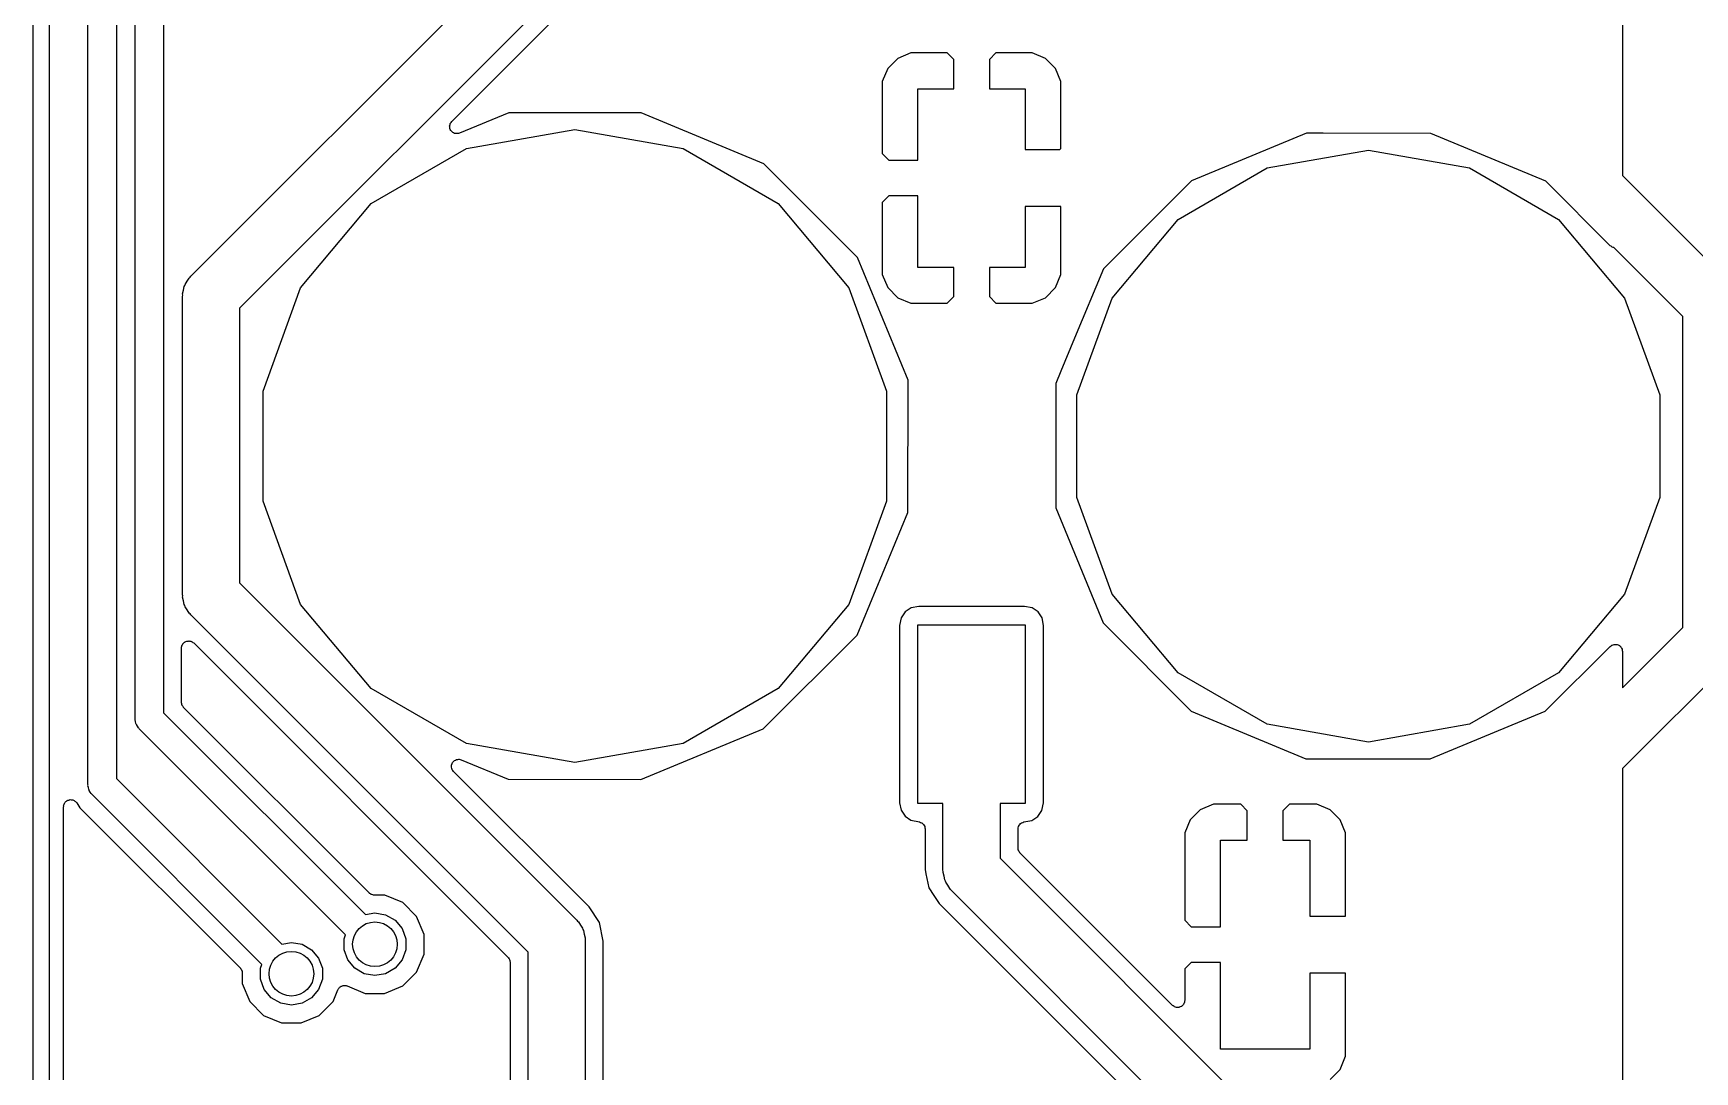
# Model space of a CAD drawing. Extents: x 51 to 137, y -158 to -25.
# Drawn here: x 50.69 to 74.31, y -82.95 to -68.18 of the extents above; entities that cross this region are included whole.
import ezdxf

# ---------------------------------------------------------------- set-up
doc = ezdxf.new("R2010")
doc.units = 0
doc.header["$MEASUREMENT"] = 0
doc.layers.add('BLACK', color=7, linetype='CONTINUOUS')

msp = doc.modelspace()

# ---------------------------------------------------------------- linework, layer by layer
at = {"layer": 'Black'}
for p, q in [((50.6857, -119.921), (50.6857, -28.1813)), ((50.9143, -28.1913), (50.9143, -119.916)), ((51.4631, -78.8615), (51.4631, -53.1313)), ((51.8695, -53.2155), (51.8695, -78.7773)), ((73.279, -53.8328), (73.279, -70.205)), ((52.1332, -77.9255), (52.1332, -55.0012)), ((52.5396, -55.2044), (52.5396, -77.8413)), ((52.9267, -71.6367), (68.0337, -56.5298)), ((68.7275, -56.9855), (53.6205, -72.0924)), ((56.6352, -69.4369), (68.9, -57.1721)), ((63.1628, -68.4632), (62.976, -68.5405)), ((63.6789, -68.4632), (63.1628, -68.4632)), ((63.7718, -68.5561), (63.6789, -68.4632)), ((64.3727, -68.4632), (64.2798, -68.5561)), ((64.8888, -68.4632), (64.3727, -68.4632)), ((65.0756, -68.5405), (64.8888, -68.4632)), ((62.8331, -68.6834), (62.7558, -68.8702)), ((62.976, -68.5405), (62.8331, -68.6834)), ((63.7718, -68.9712), (63.7718, -68.5561)), ((64.2798, -68.5561), (64.2798, -68.9712)), ((65.2185, -68.6834), (65.0756, -68.5405)), ((65.2958, -68.8702), (65.2185, -68.6834)), ((62.7558, -68.8702), (62.7558, -69.8943)), ((63.2638, -69.9872), (63.2638, -68.9712)), ((63.2638, -68.9712), (63.7718, -68.9712)), ((64.2798, -68.9712), (64.7878, -68.9712)), ((64.7878, -68.9712), (64.7878, -69.8348)), ((65.2958, -69.8192), (65.2958, -68.8702)), ((56.6264, -69.4496), (56.6352, -69.4369)), ((57.4463, -69.3133), (56.7458, -69.6027)), ((59.3308, -69.3149), (57.4463, -69.3133)), ((61.0713, -70.0376), (59.3308, -69.3149)), ((56.6058, -69.4999), (56.6064, -69.4977)), ((56.6072, -69.5153), (56.6058, -69.4999)), ((56.6063, -69.4954), (56.611, -69.4807)), ((56.6064, -69.4977), (56.6063, -69.4954)), ((56.6078, -69.5307), (56.6072, -69.5153)), ((56.6087, -69.5328), (56.6078, -69.5307)), ((56.6089, -69.5351), (56.6087, -69.5328)), ((56.6154, -69.5491), (56.6089, -69.5351)), ((56.611, -69.4807), (56.615, -69.4659)), ((56.615, -69.4659), (56.6163, -69.464)), ((56.6213, -69.5633), (56.6154, -69.5491)), ((56.6163, -69.464), (56.617, -69.4618)), ((56.617, -69.4618), (56.6264, -69.4496)), ((56.6228, -69.565), (56.6213, -69.5633)), ((56.6238, -69.5671), (56.6228, -69.565)), ((56.6347, -69.578), (56.6238, -69.5671)), ((56.6451, -69.5893), (56.6347, -69.578)), ((56.6471, -69.5904), (56.6451, -69.5893)), ((56.6488, -69.592), (56.6471, -69.5904)), ((56.6627, -69.5985), (56.6488, -69.592)), ((56.6764, -69.6057), (56.6627, -69.5985)), ((56.6787, -69.606), (56.6764, -69.6057)), ((56.6807, -69.6069), (56.6787, -69.606)), ((56.6961, -69.6083), (56.6807, -69.6069)), ((56.7114, -69.6103), (56.6961, -69.6083)), ((56.7136, -69.6098), (56.7114, -69.6103)), ((56.7159, -69.61), (56.7136, -69.6098)), ((56.7308, -69.606), (56.7159, -69.61)), ((56.7458, -69.6027), (56.7308, -69.606)), ((56.8452, -69.8224), (58.3844, -69.551)), ((58.3844, -69.551), (59.9236, -69.8224)), ((68.7868, -69.6054), (67.1525, -70.2807)), ((68.9233, -69.6055), (68.7868, -69.6054)), ((69.0248, -69.6056), (68.9233, -69.6055)), ((70.5551, -69.607), (69.0248, -69.6056)), ((72.1883, -70.2851), (70.5551, -69.607)), ((55.4917, -70.6038), (56.8452, -69.8224)), ((59.9236, -69.8224), (61.2771, -70.6038)), ((62.7558, -69.8943), (62.8487, -69.9872)), ((64.7878, -69.8348), (65.2802, -69.8348)), ((65.2802, -69.8348), (65.2958, -69.8192)), ((68.2282, -70.0979), (69.6671, -69.8442)), ((69.6671, -69.8442), (71.106, -70.0979)), ((62.4027, -71.3714), (61.0713, -70.0376)), ((62.8487, -69.9872), (63.2638, -69.9872)), ((66.9629, -70.8284), (68.2282, -70.0979)), ((71.106, -70.0979), (72.3713, -70.8284)), ((67.1525, -70.2807), (65.901, -71.53)), ((73.1055, -71.2039), (72.1883, -70.2851)), ((73.279, -70.205), (74.8294, -71.7553)), ((54.4871, -71.8011), (55.4917, -70.6038)), ((61.2771, -70.6038), (62.2817, -71.8011)), ((62.8487, -70.4952), (62.7558, -70.5881)), ((62.7558, -70.5881), (62.7558, -71.6122)), ((63.2638, -70.4952), (62.8487, -70.4952)), ((63.2638, -71.5112), (63.2638, -70.4952)), ((64.7878, -70.6476), (64.7878, -71.5112)), ((65.2958, -70.6476), (64.7878, -70.6476)), ((65.2958, -71.6122), (65.2958, -70.6476)), ((66.0237, -71.9477), (66.9629, -70.8284)), ((72.3713, -70.8284), (73.3105, -71.9477)), ((73.1164, -71.2116), (73.1055, -71.2039)), ((73.1266, -71.2201), (73.1164, -71.2116)), ((73.1308, -71.2217), (73.1266, -71.2201)), ((73.1344, -71.2242), (73.1308, -71.2217)), ((73.1472, -71.2277), (73.1344, -71.2242)), ((73.1551, -71.2305), (73.1472, -71.2277)), ((74.1356, -72.211), (73.1551, -71.2305)), ((63.1223, -73.1131), (62.4027, -71.3714)), ((63.7718, -71.5112), (63.2638, -71.5112)), ((63.7718, -71.9263), (63.7718, -71.5112)), ((64.7878, -71.5112), (64.2798, -71.5112)), ((64.2798, -71.5112), (64.2798, -71.9263)), ((65.901, -71.53), (65.4912, -72.5169)), ((52.823, -71.8374), (52.8322, -71.7851)), ((52.8322, -71.7851), (52.8411, -71.7696)), ((52.8411, -71.7696), (52.8458, -71.7523)), ((52.8458, -71.7523), (52.8762, -71.7089)), ((52.8762, -71.7089), (52.9028, -71.6629)), ((52.9028, -71.6629), (52.9165, -71.6514)), ((52.9165, -71.6514), (52.9267, -71.6367)), ((53.9525, -73.2697), (54.4871, -71.8011)), ((62.2817, -71.8011), (62.8163, -73.2697)), ((62.7558, -71.6122), (62.8331, -71.799)), ((62.8331, -71.799), (62.976, -71.9419)), ((65.0756, -71.9419), (65.2185, -71.799)), ((65.2185, -71.799), (65.2958, -71.6122)), ((52.8077, -71.9241), (52.8108, -71.9065)), ((52.8077, -76.1636), (52.8077, -71.9241)), ((52.8092, -71.8887), (52.823, -71.8374)), ((52.8108, -71.9065), (52.8092, -71.8887)), ((62.976, -71.9419), (63.1628, -72.0192)), ((63.1628, -72.0192), (63.6789, -72.0192)), ((63.6789, -72.0192), (63.7718, -71.9263)), ((64.2798, -71.9263), (64.3727, -72.0192)), ((64.3727, -72.0192), (64.8888, -72.0192)), ((64.8888, -72.0192), (65.0756, -71.9419)), ((65.524, -73.3207), (66.0237, -71.9477)), ((73.3105, -71.9477), (73.8102, -73.3207)), ((53.6205, -72.0924), (53.6205, -75.9953)), ((74.1356, -76.6309), (74.1356, -72.211)), ((65.4912, -72.5169), (65.2958, -72.9875)), ((65.4912, -72.5169), (65.4912, -72.5169)), ((65.4912, -72.5169), (65.4912, -72.5169)), ((65.2958, -72.9875), (65.2229, -73.1632)), ((63.1207, -74.9976), (63.1223, -73.1131)), ((65.2229, -73.1632), (65.2213, -74.9315)), ((53.9525, -74.8327), (53.9525, -73.2697)), ((62.8163, -73.2697), (62.8163, -74.8327)), ((65.524, -74.7817), (65.524, -73.3207)), ((73.8102, -73.3207), (73.8102, -74.7817)), ((54.4871, -76.3013), (53.9525, -74.8327)), ((62.8163, -74.8327), (62.2817, -76.3013)), ((66.0237, -76.1547), (65.524, -74.7817)), ((73.8102, -74.7817), (73.3105, -76.1547)), ((62.398, -76.7381), (63.1207, -74.9976)), ((65.2213, -74.9315), (65.8966, -76.5658)), ((53.6205, -75.9953), (58.415, -80.7897)), ((52.8108, -76.1812), (52.8077, -76.1636)), ((52.8092, -76.199), (52.8108, -76.1812)), ((52.823, -76.2503), (52.8092, -76.199)), ((52.8322, -76.3026), (52.823, -76.2503)), ((66.9629, -77.274), (66.0237, -76.1547)), ((73.3105, -76.1547), (72.3713, -77.274)), ((52.8411, -76.3181), (52.8322, -76.3026)), ((52.8458, -76.3354), (52.8411, -76.3181)), ((52.8762, -76.3788), (52.8458, -76.3354)), ((52.9028, -76.4248), (52.8762, -76.3788)), ((52.9165, -76.4363), (52.9028, -76.4248)), ((52.9267, -76.451), (52.9165, -76.4363)), ((57.7212, -81.2454), (52.9267, -76.451)), ((55.4917, -77.4986), (54.4871, -76.3013)), ((62.2817, -76.3013), (61.2771, -77.4986)), ((63.0249, -76.4914), (63.0028, -76.6013)), ((63.0819, -76.407), (63.0249, -76.4914)), ((63.1672, -76.3509), (63.0819, -76.407)), ((63.2736, -76.3302), (63.1672, -76.3509)), ((64.7777, -76.3302), (63.2736, -76.3302)), ((64.8876, -76.3523), (64.7777, -76.3302)), ((64.972, -76.4093), (64.8876, -76.3523)), ((65.0281, -76.4946), (64.972, -76.4093)), ((65.0488, -76.601), (65.0281, -76.4946)), ((61.0642, -78.0695), (62.398, -76.7381)), ((63.0028, -76.6013), (63.0028, -79.1214)), ((63.2638, -79.1312), (63.2638, -76.5912)), ((63.2638, -76.5912), (64.7878, -76.5912)), ((64.7878, -76.5912), (64.7878, -79.1312)), ((65.0488, -79.1211), (65.0488, -76.601)), ((65.8966, -76.5658), (67.1459, -77.8173)), ((73.279, -77.4875), (74.1356, -76.6309)), ((52.7936, -76.9223), (52.7959, -76.9093)), ((52.7936, -77.694), (52.7936, -76.9223)), ((52.7959, -76.9093), (52.7971, -76.896)), ((52.7971, -76.896), (52.7989, -76.892)), ((52.7989, -76.892), (52.7997, -76.8876)), ((52.7997, -76.8876), (52.8064, -76.8761)), ((52.8064, -76.8761), (52.812, -76.8641)), ((52.812, -76.8641), (52.8151, -76.8609)), ((52.8151, -76.8609), (52.8174, -76.857)), ((52.8174, -76.857), (52.8275, -76.8485)), ((52.8275, -76.8485), (52.8369, -76.8391)), ((52.8369, -76.8391), (52.841, -76.8372)), ((52.841, -76.8372), (52.8444, -76.8343)), ((52.8444, -76.8343), (52.8569, -76.8298)), ((52.8569, -76.8298), (52.8689, -76.8242)), ((52.8689, -76.8242), (52.8734, -76.8238)), ((52.8734, -76.8238), (52.8776, -76.8223)), ((52.8776, -76.8223), (52.8908, -76.8223)), ((52.8908, -76.8223), (52.9041, -76.8211)), ((52.9041, -76.8211), (52.9084, -76.8223)), ((52.9084, -76.8223), (52.9128, -76.8223)), ((52.9128, -76.8223), (52.9253, -76.8268)), ((52.9253, -76.8268), (52.9381, -76.8302)), ((52.9381, -76.8302), (52.9418, -76.8328)), ((52.9418, -76.8328), (52.946, -76.8343)), ((52.946, -76.8343), (52.9562, -76.8429)), ((52.9562, -76.8429), (52.967, -76.8505)), ((52.967, -76.8505), (57.4374, -81.3209)), ((72.1817, -77.8217), (73.1056, -76.8994)), ((73.1056, -76.8994), (73.1165, -76.8918)), ((73.1165, -76.8918), (73.1266, -76.8833)), ((73.1266, -76.8833), (73.1308, -76.8817)), ((73.1308, -76.8817), (73.1345, -76.8792)), ((73.1345, -76.8792), (73.1473, -76.8757)), ((73.1473, -76.8757), (73.1598, -76.8712)), ((73.1598, -76.8712), (73.1643, -76.8712)), ((73.1643, -76.8712), (73.1686, -76.8701)), ((73.1686, -76.8701), (73.1818, -76.8712)), ((73.1818, -76.8712), (73.195, -76.8712)), ((73.195, -76.8712), (73.1993, -76.8728)), ((73.1993, -76.8728), (73.2038, -76.8732)), ((73.2038, -76.8732), (73.2158, -76.8788)), ((73.2158, -76.8788), (73.2282, -76.8833)), ((73.2282, -76.8833), (73.2317, -76.8862)), ((73.2317, -76.8862), (73.2357, -76.8881)), ((73.2357, -76.8881), (73.2451, -76.8975)), ((73.2451, -76.8975), (73.2552, -76.906)), ((73.2552, -76.906), (73.2575, -76.9099)), ((73.2575, -76.9099), (73.2607, -76.9131)), ((73.2607, -76.9131), (73.2663, -76.9251)), ((73.2663, -76.9251), (73.2729, -76.9365)), ((73.2729, -76.9365), (73.2737, -76.941)), ((73.2737, -76.941), (73.2756, -76.9451)), ((73.2756, -76.9451), (73.2767, -76.9582)), ((73.2767, -76.9582), (73.279, -76.9713)), ((73.279, -76.9713), (73.279, -77.4875)), ((74.8294, -77.0866), (73.279, -78.6369)), ((68.2282, -78.0045), (66.9629, -77.274)), ((72.3713, -77.274), (71.106, -78.0045)), ((52.7944, -77.6984), (52.7936, -77.694)), ((52.794, -77.7029), (52.7944, -77.6984)), ((52.7974, -77.7157), (52.794, -77.7029)), ((56.8452, -78.28), (55.4917, -77.4986)), ((61.2771, -77.4986), (59.9236, -78.28)), ((52.1348, -77.9343), (52.1332, -77.9255)), ((52.134, -77.9432), (52.1348, -77.9343)), ((52.1408, -77.9688), (52.134, -77.9432)), ((52.5396, -77.8413), (55.4084, -80.7101)), ((52.7997, -77.7288), (52.7974, -77.7157)), ((52.802, -77.7327), (52.7997, -77.7288)), ((52.8031, -77.737), (52.802, -77.7327)), ((52.8107, -77.7478), (52.8031, -77.737)), ((52.8174, -77.7593), (52.8107, -77.7478)), ((52.8208, -77.7622), (52.8174, -77.7593)), ((52.8234, -77.7659), (52.8208, -77.7622)), ((55.4617, -80.4042), (52.8234, -77.7659)), ((67.1459, -77.8173), (68.7791, -78.4954)), ((70.5474, -78.497), (72.1817, -77.8217)), ((52.1455, -77.995), (52.1408, -77.9688)), ((52.1499, -78.0027), (52.1455, -77.995)), ((52.1522, -78.0114), (52.1499, -78.0027)), ((52.1675, -78.0331), (52.1522, -78.0114)), ((52.1807, -78.0561), (52.1675, -78.0331)), ((52.1876, -78.0619), (52.1807, -78.0561)), ((52.1927, -78.0692), (52.1876, -78.0619)), ((55.1239, -81.0003), (52.1927, -78.0692)), ((59.3225, -78.7891), (61.0642, -78.0695)), ((69.6671, -78.2582), (68.2282, -78.0045)), ((71.106, -78.0045), (69.6671, -78.2582)), ((58.3844, -78.5514), (56.8452, -78.28)), ((59.9236, -78.28), (58.3844, -78.5514)), ((56.6316, -78.6135), (56.6329, -78.5981)), ((56.6321, -78.6156), (56.6316, -78.6135)), ((56.632, -78.6178), (56.6321, -78.6156)), ((56.6367, -78.6326), (56.632, -78.6178)), ((56.6329, -78.5981), (56.6336, -78.5826)), ((56.6336, -78.5826), (56.6345, -78.5806)), ((56.6345, -78.5806), (56.6347, -78.5784)), ((56.6347, -78.5784), (56.6412, -78.5643)), ((56.6407, -78.6476), (56.6367, -78.6326)), ((56.642, -78.6494), (56.6407, -78.6476)), ((56.6412, -78.5643), (56.6471, -78.55)), ((56.6426, -78.6515), (56.642, -78.6494)), ((56.6521, -78.6638), (56.6426, -78.6515)), ((56.6471, -78.55), (56.6486, -78.5484)), ((56.6486, -78.5484), (56.6496, -78.5464)), ((56.6496, -78.5464), (56.6605, -78.5354)), ((56.6605, -78.5354), (56.671, -78.524)), ((56.671, -78.524), (56.673, -78.523)), ((56.673, -78.523), (56.6745, -78.5214)), ((56.6745, -78.5214), (56.6886, -78.5149)), ((56.6886, -78.5149), (56.7023, -78.5077)), ((56.7023, -78.5077), (56.7045, -78.5074)), ((56.7045, -78.5074), (56.7065, -78.5065)), ((56.7065, -78.5065), (56.7219, -78.5052)), ((56.7219, -78.5052), (56.7373, -78.5032)), ((56.7373, -78.5032), (56.7395, -78.5036)), ((56.7395, -78.5036), (56.7416, -78.5034)), ((56.7416, -78.5034), (56.7566, -78.5075)), ((56.7566, -78.5075), (56.7717, -78.5108)), ((56.7717, -78.5108), (57.438, -78.7875)), ((68.7791, -78.4954), (70.5474, -78.497)), ((73.279, -78.6369), (73.279, -92.0852)), ((51.4647, -78.8703), (51.4631, -78.8615)), ((51.4639, -78.8792), (51.4647, -78.8703)), ((51.4707, -78.9048), (51.4639, -78.8792)), ((51.8695, -78.7773), (54.2217, -81.1295)), ((56.6609, -78.6765), (56.6521, -78.6638)), ((58.5875, -80.603), (56.6609, -78.6765)), ((57.438, -78.7875), (59.3225, -78.7891)), ((51.128, -79.1338), (51.1352, -79.1239)), ((51.1352, -79.1239), (51.1413, -79.1134)), ((51.1413, -79.1134), (51.1455, -79.1098)), ((51.1455, -79.1098), (51.1488, -79.1053)), ((51.1488, -79.1053), (51.159, -79.0985)), ((51.159, -79.0985), (51.1683, -79.0907)), ((51.1683, -79.0907), (51.1735, -79.0888)), ((51.1735, -79.0888), (51.1782, -79.0857)), ((51.1782, -79.0857), (51.19, -79.0828)), ((51.19, -79.0828), (51.2015, -79.0786)), ((51.2015, -79.0786), (51.207, -79.0786)), ((51.207, -79.0786), (51.2125, -79.0773)), ((51.2125, -79.0773), (51.2246, -79.0786)), ((51.2246, -79.0786), (51.2367, -79.0786)), ((51.2367, -79.0786), (51.242, -79.0806)), ((51.242, -79.0806), (51.2475, -79.0812)), ((51.2475, -79.0812), (51.2585, -79.0866)), ((51.2585, -79.0866), (51.2699, -79.0907)), ((51.2699, -79.0907), (51.2742, -79.0943)), ((51.2742, -79.0943), (51.2792, -79.0968)), ((51.2792, -79.0968), (51.2876, -79.1056)), ((51.2876, -79.1056), (51.2969, -79.1134)), ((51.2969, -79.1134), (51.2997, -79.1182)), ((51.2997, -79.1182), (51.3036, -79.1223)), ((51.3036, -79.1223), (51.3501, -79.1919)), ((51.4754, -78.931), (51.4707, -78.9048)), ((51.4798, -78.9387), (51.4754, -78.931)), ((51.4821, -78.9474), (51.4798, -78.9387)), ((51.4974, -78.9691), (51.4821, -78.9474)), ((51.5106, -78.9921), (51.4974, -78.9691)), ((51.5175, -78.9979), (51.5106, -78.9921)), ((51.5226, -79.0052), (51.5175, -78.9979)), ((53.9372, -81.4197), (51.5226, -79.0052)), ((63.0028, -79.1214), (63.0235, -79.2278)), ((63.6194, -79.1312), (63.2638, -79.1312)), ((63.6194, -80.0798), (63.6194, -79.1312)), ((64.7878, -79.1312), (64.4322, -79.1312)), ((64.4322, -79.1312), (64.4322, -79.9115)), ((65.0267, -79.231), (65.0488, -79.1211)), ((51.1175, -79.1787), (51.1185, -79.1732)), ((51.1175, -119.88), (51.1175, -79.1787)), ((51.1181, -79.1676), (51.1215, -79.156)), ((51.1185, -79.1732), (51.1181, -79.1676)), ((51.1215, -79.156), (51.1236, -79.144)), ((51.1236, -79.144), (51.1264, -79.1391)), ((51.1264, -79.1391), (51.128, -79.1338)), ((51.3501, -79.1919), (53.6284, -81.4702)), ((63.0235, -79.2278), (63.0796, -79.3131)), ((63.0796, -79.3131), (63.164, -79.3701)), ((64.8844, -79.3715), (64.9697, -79.3154)), ((64.9697, -79.3154), (65.0267, -79.231)), ((67.1333, -79.3641), (67.056, -79.5509)), ((67.2762, -79.2212), (67.1333, -79.3641)), ((67.463, -79.1439), (67.2762, -79.2212)), ((67.8521, -79.1439), (67.463, -79.1439)), ((67.945, -79.2368), (67.8521, -79.1439)), ((67.945, -79.6519), (67.945, -79.2368)), ((68.5459, -79.1439), (68.453, -79.2368)), ((68.453, -79.2368), (68.453, -79.6519)), ((68.935, -79.1439), (68.5459, -79.1439)), ((69.1218, -79.2212), (68.935, -79.1439)), ((69.2647, -79.3641), (69.1218, -79.2212)), ((69.342, -79.5509), (69.2647, -79.3641)), ((63.164, -79.3701), (63.2838, -79.3942)), ((63.2838, -79.3942), (63.2991, -79.4001)), ((63.2991, -79.4001), (63.3146, -79.4058)), ((63.3146, -79.4058), (63.3155, -79.4066)), ((63.3155, -79.4066), (63.3166, -79.407)), ((63.3166, -79.407), (63.329, -79.4179)), ((63.329, -79.4179), (63.3416, -79.4285)), ((63.3416, -79.4285), (63.3422, -79.4295)), ((63.3422, -79.4295), (63.3431, -79.4303)), ((63.3431, -79.4303), (63.351, -79.4448)), ((63.351, -79.4448), (63.3593, -79.459)), ((63.3593, -79.459), (63.3595, -79.4602)), ((63.3595, -79.4602), (63.3601, -79.4613)), ((63.3601, -79.4613), (63.3625, -79.4776)), ((63.3625, -79.4776), (63.3654, -79.4938)), ((63.3654, -79.4938), (63.3654, -80.0698)), ((64.6862, -79.4938), (64.6891, -79.4772)), ((64.6862, -79.7642), (64.6862, -79.4938)), ((64.6891, -79.4772), (64.6917, -79.4607)), ((64.6917, -79.4607), (64.6922, -79.4599)), ((64.6922, -79.4599), (64.6923, -79.459)), ((64.6923, -79.459), (64.7007, -79.4445)), ((64.7007, -79.4445), (64.7089, -79.4298)), ((64.7089, -79.4298), (64.7095, -79.4292)), ((64.7095, -79.4292), (64.71, -79.4285)), ((64.71, -79.4285), (64.7228, -79.4177)), ((64.7228, -79.4177), (64.7355, -79.4067)), ((64.7355, -79.4067), (64.7363, -79.4063)), ((64.7363, -79.4063), (64.737, -79.4058)), ((64.737, -79.4058), (64.7528, -79.4)), ((64.7528, -79.4), (64.7684, -79.394)), ((64.7684, -79.394), (64.8844, -79.3715)), ((67.056, -79.5509), (67.056, -80.7909)), ((69.342, -80.7314), (69.342, -79.5509)), ((64.687, -79.7686), (64.6862, -79.7642)), ((64.6866, -79.773), (64.687, -79.7686)), ((64.69, -79.7858), (64.6866, -79.773)), ((64.6923, -79.7989), (64.69, -79.7858)), ((64.6946, -79.8028), (64.6923, -79.7989)), ((64.6957, -79.8071), (64.6946, -79.8028)), ((64.7033, -79.818), (64.6957, -79.8071)), ((64.71, -79.8295), (64.7033, -79.818)), ((64.7134, -79.8323), (64.71, -79.8295)), ((64.716, -79.836), (64.7134, -79.8323)), ((66.8826, -82.0026), (64.716, -79.836)), ((67.564, -80.8838), (67.564, -79.6519)), ((67.564, -79.6519), (67.945, -79.6519)), ((68.453, -79.6519), (68.834, -79.6519)), ((68.834, -79.6519), (68.834, -80.7314)), ((63.3654, -80.0698), (63.3778, -80.1319)), ((64.4322, -79.9115), (69.067, -84.5462)), ((63.3778, -80.1319), (63.3778, -80.1319)), ((63.3778, -80.1319), (63.4175, -80.3318)), ((63.6225, -80.0974), (63.6194, -80.0798)), ((63.6209, -80.1152), (63.6225, -80.0974)), ((63.6347, -80.1665), (63.6209, -80.1152)), ((63.6439, -80.2188), (63.6347, -80.1665)), ((63.6528, -80.2343), (63.6439, -80.2188)), ((63.6575, -80.2516), (63.6528, -80.2343)), ((63.6879, -80.2951), (63.6575, -80.2516)), ((63.7145, -80.341), (63.6879, -80.2951)), ((55.4653, -80.4068), (55.4617, -80.4042)), ((55.4682, -80.4102), (55.4653, -80.4068)), ((55.4797, -80.4168), (55.4682, -80.4102)), ((55.4906, -80.4245), (55.4797, -80.4168)), ((55.4949, -80.4256), (55.4906, -80.4245)), ((55.4987, -80.4278), (55.4949, -80.4256)), ((55.5118, -80.4302), (55.4987, -80.4278)), ((55.5247, -80.4336), (55.5118, -80.4302)), ((55.5291, -80.4332), (55.5247, -80.4336)), ((55.5335, -80.434), (55.5291, -80.4332)), ((55.6829, -80.4341), (55.5335, -80.434)), ((55.9396, -80.5407), (55.6829, -80.4341)), ((56.1359, -80.7373), (55.9396, -80.5407)), ((63.4175, -80.3318), (63.4896, -80.4397)), ((63.4896, -80.4397), (63.5659, -80.5539)), ((63.7282, -80.3525), (63.7145, -80.341)), ((63.7384, -80.3672), (63.7282, -80.3525)), ((68.6606, -85.2892), (63.7384, -80.3672)), ((55.4084, -80.7101), (55.5434, -80.6863)), ((55.5434, -80.6863), (55.696, -80.7132)), ((55.696, -80.7132), (55.8302, -80.7907)), ((56.242, -80.9942), (56.1359, -80.7373)), ((58.7359, -80.8251), (58.5875, -80.603)), ((63.5659, -80.5539), (68.3015, -85.2894)), ((68.834, -80.7314), (69.342, -80.7314)), ((55.104, -81.055), (55.1239, -81.0003)), ((55.8302, -80.7907), (55.9298, -80.9094)), ((55.9298, -80.9094), (55.9828, -81.055)), ((56.2418, -81.272), (56.242, -80.9942)), ((58.415, -80.7897), (58.4252, -80.8044)), ((58.4252, -80.8044), (58.4389, -80.8159)), ((58.4389, -80.8159), (58.4655, -80.8619)), ((58.4655, -80.8619), (58.4959, -80.9053)), ((58.4959, -80.9053), (58.5005, -80.9226)), ((58.5005, -80.9226), (58.5095, -80.9381)), ((58.5095, -80.9381), (58.5187, -80.9904)), ((58.5187, -80.9904), (58.5325, -81.0417)), ((58.788, -81.0871), (58.7359, -80.8251)), ((67.056, -80.7909), (67.1489, -80.8838)), ((67.1489, -80.8838), (67.564, -80.8838)), ((54.2217, -81.1295), (54.3567, -81.1057)), ((54.3567, -81.1057), (54.5093, -81.1326)), ((54.5093, -81.1326), (54.6435, -81.2101)), ((54.6435, -81.2101), (54.7431, -81.3288)), ((55.104, -81.21), (55.104, -81.055)), ((55.157, -81.3556), (55.104, -81.21)), ((55.9828, -81.21), (55.9298, -81.3556)), ((55.9828, -81.055), (55.9828, -81.21)), ((57.7212, -94.3712), (57.7212, -81.2454)), ((58.5325, -81.0417), (58.5309, -81.0595)), ((58.5309, -81.0595), (58.534, -81.0771)), ((58.534, -81.0771), (58.534, -93.9648)), ((58.788, -83.3406), (58.788, -81.0871)), ((53.6284, -81.4702), (53.631, -81.4739)), ((53.631, -81.4739), (53.6345, -81.4768)), ((53.6345, -81.4768), (53.6411, -81.4883)), ((53.6411, -81.4883), (53.6487, -81.4991)), ((53.9173, -81.4744), (53.9372, -81.4197)), ((53.9173, -81.6294), (53.9173, -81.4744)), ((54.7431, -81.3288), (54.7961, -81.4744)), ((54.7961, -81.4744), (54.7961, -81.6294)), ((55.2566, -81.4743), (55.157, -81.3556)), ((55.3908, -81.5518), (55.2566, -81.4743)), ((55.8302, -81.4743), (55.696, -81.5518)), ((55.9298, -81.3556), (55.8302, -81.4743)), ((56.1352, -81.5287), (56.2418, -81.272)), ((57.4374, -81.3209), (57.44, -81.3246)), ((57.44, -81.3246), (57.4434, -81.3274)), ((57.4434, -81.3274), (57.4501, -81.3389)), ((57.4501, -81.3389), (57.4577, -81.3498)), ((57.4577, -81.3498), (57.4588, -81.3541)), ((57.4588, -81.3541), (57.4611, -81.358)), ((57.4611, -81.358), (57.4634, -81.3711)), ((57.4634, -81.3711), (57.4668, -81.3839)), ((57.4668, -81.3839), (57.4664, -81.3883)), ((57.4664, -81.3883), (57.4672, -81.3927)), ((57.4672, -81.3927), (57.4672, -83.0936)), ((67.1489, -81.3918), (67.056, -81.4847)), ((67.056, -81.4847), (67.056, -81.9307)), ((67.564, -81.3918), (67.1489, -81.3918)), ((67.564, -82.6237), (67.564, -81.3918)), ((53.6487, -81.4991), (53.6499, -81.5035)), ((53.6499, -81.5035), (53.6521, -81.5074)), ((53.6521, -81.5074), (53.6544, -81.5204)), ((53.6544, -81.5204), (53.6578, -81.5332)), ((53.6578, -81.5332), (53.6574, -81.5377)), ((53.6574, -81.5377), (53.6582, -81.5422)), ((53.6582, -81.5422), (53.6581, -81.6902)), ((53.6581, -81.6902), (53.7642, -81.9471)), ((53.9703, -81.775), (53.9173, -81.6294)), ((54.7961, -81.6294), (54.7431, -81.775)), ((55.058, -81.7349), (55.065, -81.7295)), ((55.065, -81.7295), (55.0735, -81.7268)), ((55.0735, -81.7268), (55.0814, -81.7227)), ((55.0814, -81.7227), (55.0902, -81.7216)), ((55.0902, -81.7216), (55.0987, -81.7189)), ((55.0987, -81.7189), (55.1076, -81.7193)), ((55.1076, -81.7193), (55.1164, -81.7181)), ((55.1164, -81.7181), (55.1251, -81.7201)), ((55.1251, -81.7201), (55.1339, -81.7205)), ((55.1339, -81.7205), (55.1421, -81.7239)), ((55.1421, -81.7239), (55.1508, -81.7258)), ((55.1508, -81.7258), (55.4038, -81.8309)), ((55.5434, -81.5787), (55.3908, -81.5518)), ((55.696, -81.5518), (55.5434, -81.5787)), ((55.6817, -81.8311), (55.9386, -81.725)), ((55.9386, -81.725), (56.1352, -81.5287)), ((69.342, -81.5442), (68.834, -81.5442)), ((68.834, -81.5442), (68.834, -82.6237)), ((69.342, -82.7247), (69.342, -81.5442)), ((53.7642, -81.9471), (53.9605, -82.1437)), ((54.0699, -81.8937), (53.9703, -81.775)), ((54.2041, -81.9712), (54.0699, -81.8937)), ((54.6435, -81.8937), (54.5093, -81.9712)), ((54.7431, -81.775), (54.6435, -81.8937)), ((54.7519, -82.1444), (54.9485, -81.9481)), ((54.9485, -81.9481), (55.018, -81.7807)), ((55.018, -81.7807), (55.0228, -81.7732)), ((55.0228, -81.7732), (55.0262, -81.765)), ((55.0262, -81.765), (55.0322, -81.7584)), ((55.0322, -81.7584), (55.037, -81.7509)), ((55.037, -81.7509), (55.0441, -81.7455)), ((55.0441, -81.7455), (55.0501, -81.739)), ((55.0501, -81.739), (55.058, -81.7349)), ((55.4038, -81.8309), (55.6817, -81.8311)), ((67.0499, -81.9655), (67.0432, -81.977)), ((67.0506, -81.9611), (67.0499, -81.9655)), ((67.0525, -81.957), (67.0506, -81.9611)), ((67.0537, -81.9438), (67.0525, -81.957)), ((67.056, -81.9307), (67.0537, -81.9438)), ((53.9605, -82.1437), (54.2171, -82.2503)), ((54.3567, -81.9981), (54.2041, -81.9712)), ((54.5093, -81.9712), (54.3567, -81.9981)), ((54.495, -82.2505), (54.7519, -82.1444)), ((66.8934, -82.0102), (66.8826, -82.0026)), ((66.9036, -82.0187), (66.8934, -82.0102)), ((66.9078, -82.0202), (66.9036, -82.0187)), ((66.9115, -82.0228), (66.9078, -82.0202)), ((66.9243, -82.0262), (66.9115, -82.0228)), ((66.9368, -82.0308), (66.9243, -82.0262)), ((66.9412, -82.0308), (66.9368, -82.0308)), ((66.9455, -82.0319), (66.9412, -82.0308)), ((66.9588, -82.0308), (66.9455, -82.0319)), ((66.972, -82.0308), (66.9588, -82.0308)), ((66.9762, -82.0292), (66.972, -82.0308)), ((66.9807, -82.0289), (66.9762, -82.0292)), ((66.9927, -82.0233), (66.9807, -82.0289)), ((67.0052, -82.0187), (66.9927, -82.0233)), ((67.0086, -82.0158), (67.0052, -82.0187)), ((67.0127, -82.0139), (67.0086, -82.0158)), ((67.0221, -82.0046), (67.0127, -82.0139)), ((67.0322, -81.996), (67.0221, -82.0046)), ((67.0345, -81.9922), (67.0322, -81.996)), ((67.0376, -81.989), (67.0345, -81.9922)), ((67.0432, -81.977), (67.0376, -81.989)), ((54.2171, -82.2503), (54.495, -82.2505)), ((68.834, -82.6237), (67.564, -82.6237)), ((69.2647, -82.9115), (69.342, -82.7247)), ((69.1218, -83.0544), (69.2647, -82.9115))]:
    msp.add_line(p, q, dxfattribs=at)
for centre in [(55.5434, -81.1325), (54.3567, -81.5519)]:
    msp.add_circle(centre, 0.3175, dxfattribs=at)

doc.saveas('drawing.dxf')
